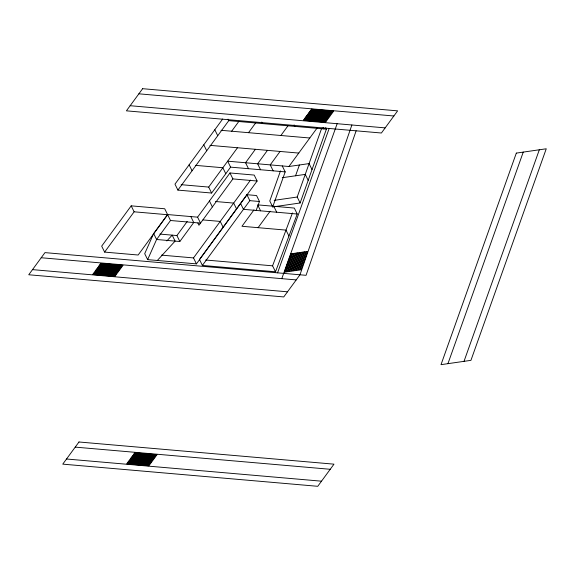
<?xml version="1.0" encoding="UTF-8"?>
<svg xmlns="http://www.w3.org/2000/svg" width="575" height="575" viewBox="0 0 575 575"><rect width="100%" height="100%" fill="white"/><g stroke="black" fill="none" stroke-linecap="round" stroke-linejoin="round"><path stroke-width="0.86" d="M351.878 124.991L299.97 274.785L283.748 296.93L28.75 274.764L44.972 252.619L306.065 275.317L356.141 130.812M280.485 170.89L269.776 200.977L272.708 206.935L300.128 202.982L326.413 129.138L325.68 127.65M272.708 206.935L285.186 171.882L282.253 165.923M295.55 175.792L299.395 164.996M300.128 202.982L297.196 197.024L321.684 128.232M447.939 363.666L523.25 152.102M464.011 361.344L539.321 149.78M277.574 272.838L329.166 128.469M281.779 278.659L337.151 123.704M256.155 210.443L259.469 201.494L256.543 195.536L246.898 194.695L199.46 259.469L202.386 265.427L275.504 271.781L297.232 214.015L294.299 208.057L273.765 206.274M275.504 271.781L272.572 265.83L292.452 212.958M153.662 233.536L144.706 253.676L147.638 259.634L196.442 263.875L257.126 181.024L254.193 175.073L229.964 172.96L197.592 217.156L167.569 214.547L153.662 233.536L156.594 239.495L147.638 259.634M197.592 217.156L200.524 223.114L170.502 220.505L164.723 208.768L131.193 205.85L101.682 246.136L104.614 252.094L138.144 255.013L167.648 214.727L134.126 211.808L104.614 252.094M222.69 118.996L174.972 184.144L177.905 190.102L211.622 193.035L230.589 167.138L285.186 171.882M177.905 190.102L228.778 120.649L326.413 129.138M231.675 131.215L239.028 121.174M170.502 220.505L156.594 239.495L179.831 241.514L193.746 222.525L190.814 216.567M181.183 184.683L208.689 187.076L237.497 147.746M248.529 132.681L255.882 122.64M159.836 234.075L176.906 235.556L187.206 221.49M257.126 181.024L232.897 178.918L198.943 225.271L197.843 223.035M255.386 149.299L245.547 162.732L248.479 168.691M267.454 150.348L257.614 163.782L260.547 169.74M280.88 135.499L288.233 125.458M161.503 255.135L193.509 257.916L250.513 180.097M280.061 151.448L270.228 164.881L273.154 170.833M202.386 265.427L249.83 200.653L259.469 201.494M253.985 209.868L241.967 226.277L286.005 230.108L288.938 236.066M230.589 167.138L227.657 161.18L288.923 166.506L317.148 127.966M258.082 227.678L270.099 211.269M166.836 240.954L172.177 235.146L175.102 241.105L157.32 260.475M288.923 166.506L309.091 163.595L312.024 169.553M282.26 177.704L305.253 174.39L308.186 180.349M274.196 200.344L297.196 197.024M138.87 93.818L393.875 115.992M130.166 105.714L385.164 127.88M221.023 130.295L309.796 138.007M209.99 145.353L298.763 153.072M195.342 165.348L222.848 167.742L225.781 173.7M257.643 204.873L272.917 206.195M215.496 201.509L233.673 203.09L236.605 209.041M297.232 214.015L243.469 209.343L240.537 203.385M202.939 219.916L220.247 221.418L223.179 227.377M205.699 260.015L272.572 265.83M41.213 257.744L296.211 279.91M32.509 269.632L287.507 291.805M75.224 447.12L330.223 469.286M66.52 459.008L321.518 481.182M323.028 127.413L323.761 128.908M294.105 124.904L294.838 126.392M261.762 122.087L262.495 123.582M274.131 207.014L276.69 212.225M228.045 119.162L228.778 120.649M258.01 205.613L260.576 210.824M246.898 194.695L249.83 200.653M214.813 129.756L217.745 135.707M229.964 172.96L232.897 178.918M203.78 144.814L206.713 150.772M208.689 187.076L211.622 193.035M209.444 200.977L212.369 206.935M189.132 164.809L192.064 170.768M193.509 257.916L196.442 263.875M176.906 235.556L179.831 241.514M131.193 205.85L134.126 211.808M516.321 153.101L441.011 364.665L470.939 360.345L546.25 148.781L516.321 153.101M290.936 253.819L284.359 272.219L285.48 272.054L292.057 253.654L290.936 253.819M292.668 253.568L286.091 271.968L287.213 271.81L293.789 253.41L292.668 253.568M294.4 253.323L287.823 271.723L288.945 271.558L295.521 253.158L294.4 253.323M296.132 253.072L289.556 271.472L290.677 271.314L297.253 252.914L296.132 253.072M297.864 252.827L291.288 271.228L292.409 271.062L298.986 252.662L297.864 252.827M299.597 252.576L293.02 270.976L294.141 270.818L300.718 252.411L299.597 252.576M301.322 252.324L294.752 270.724L295.873 270.566L302.45 252.166L301.322 252.324M303.054 252.08L296.484 270.48L297.606 270.315L304.182 251.915L303.054 252.08M304.786 251.828L298.217 270.228L299.338 270.07L305.914 251.67L304.786 251.828M306.518 251.584L299.942 269.984L301.07 269.819L307.647 251.419L306.518 251.584M142.629 88.694L126.407 110.838L381.405 133.012L397.627 110.86L142.629 88.694M93.315 273.664L92.704 274.498L114.878 276.424L115.489 275.59L93.315 273.664M94.25 272.385L93.646 273.218L115.819 275.145L116.423 274.311L94.25 272.385M95.191 271.098L94.58 271.932L116.754 273.858L117.365 273.032L95.191 271.098M96.133 269.819L95.522 270.652L117.695 272.579L118.306 271.745L96.133 269.819M97.067 268.539L96.456 269.373L118.637 271.299L119.241 270.466L97.067 268.539M98.009 267.253L97.398 268.087L119.571 270.013L120.182 269.179L98.009 267.253M98.95 265.973L98.339 266.807L120.513 268.733L121.124 267.9L98.95 265.973M99.885 264.694L99.274 265.521L121.447 267.454L122.058 266.62L99.885 264.694M100.826 263.408L100.215 264.241L122.389 266.168L123 265.334L100.826 263.408M303.988 119.456L303.377 120.29L325.551 122.216L326.162 121.382L303.988 119.456M304.93 118.177L304.319 119.003L326.492 120.937L327.103 120.103L304.93 118.177M305.864 116.89L305.253 117.724L327.427 119.65L328.037 118.817L305.864 116.89M306.806 115.611L306.195 116.445L328.368 118.371L328.979 117.537L306.806 115.611M307.747 114.324L307.136 115.158L329.31 117.092L329.921 116.258L307.747 114.324M308.682 113.045L308.071 113.879L330.244 115.805L330.855 114.971L308.682 113.045M309.623 111.766L309.012 112.599L331.186 114.526L331.797 113.692L309.623 111.766M310.565 110.479L309.954 111.313L332.127 113.239L332.738 112.413L310.565 110.479M311.499 109.2L310.888 110.033L333.062 111.96L333.673 111.126L311.499 109.2M78.983 441.988L62.761 464.14L317.759 486.306L333.982 464.162L78.983 441.988M127.327 463.04L126.716 463.874L148.889 465.8L149.5 464.967L127.327 463.04M128.261 461.761L127.65 462.588L149.831 464.521L150.434 463.687L128.261 461.761M129.202 460.474L128.592 461.308L150.765 463.234L151.376 462.401L129.202 460.474M130.144 459.195L129.533 460.029L151.707 461.955L152.317 461.121L130.144 459.195M131.078 457.908L130.468 458.742L152.641 460.676L153.252 459.842L131.078 457.908M132.02 456.629L131.409 457.463L153.583 459.389L154.193 458.555L132.02 456.629M132.962 455.35L132.351 456.183L154.524 458.11L155.135 457.276L132.962 455.35M133.896 454.063L133.285 454.897L155.458 456.823L156.069 455.997L133.896 454.063M134.838 452.784L134.227 453.618L156.4 455.544L157.011 454.71L134.838 452.784"/></g></svg>
